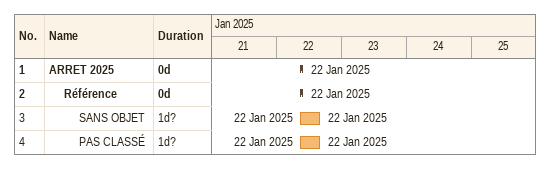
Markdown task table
| ID | Level | Task | Duration | Start | Finish |
|---|---|---|---|---|---|
| 1 | 1 | **ARRET 2025** | 0d | 2025-01-22 | 2025-01-22 |
| 2 | 2 | **Référence** | 0d | 2025-01-22 | 2025-01-22 |
| 3 | 3 | SANS OBJET | 1d? | 2025-01-22 | 2025-01-22 |
| 4 | 3 | PAS CLASSÉ | 1d? | 2025-01-22 | 2025-01-22 |
